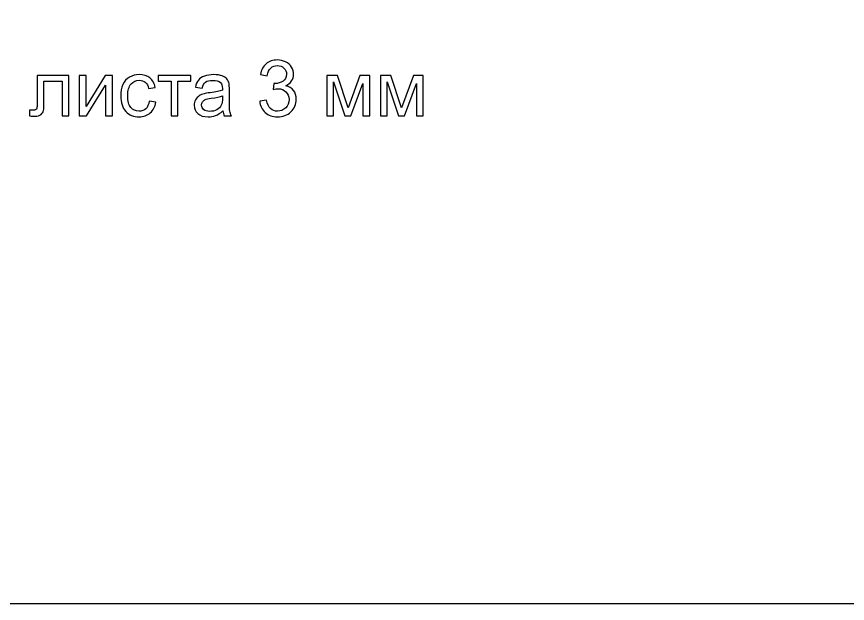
# Model space of a CAD drawing. Header units: centimetres. Extents: x -84 to 84, y -59 to 59.
# Drawn here: x -64.15 to -42.81, y -59.45 to -44.38 of the extents above; entities that cross this region are included whole.
import ezdxf

# ---------------------------------------------------------------- set-up
doc = ezdxf.new("R2010")
doc.units = ezdxf.units.CM
doc.header["$MEASUREMENT"] = 0
doc.layers.add('layer 1', color=7, linetype='Continuous')

msp = doc.modelspace()

# ---------------------------------------------------------------- linework, layer by layer
at = {"layer": 'layer 1', "color": 250}
msp.add_lwpolyline([(-84.1, -59.44999), (84.1, -59.44999), (84.1, 59.44999), (-84.1, 59.44999), (-84.1, -59.44999)], close=True, dxfattribs=at)
for points, knots in [([(-57.9041, -46.54831), (-57.9041, -46.54831), (-57.72799, -46.5243), (-57.72799, -46.5243), (-57.72799, -46.5243), (-57.70764, -46.62436), (-57.67362, -46.6964), (-57.62526, -46.74043), (-57.62526, -46.74043), (-57.57689, -46.78446), (-57.51752, -46.80647), (-57.44715, -46.80647), (-57.44715, -46.80647), (-57.36376, -46.80647), (-57.29338, -46.77779), (-57.23668, -46.72042), (-57.23668, -46.72042), (-57.17998, -46.66305), (-57.15163, -46.59201), (-57.15163, -46.50729), (-57.15163, -46.50729), (-57.15163, -46.42657), (-57.17798, -46.35986), (-57.23101, -46.30716), (-57.23101, -46.30716), (-57.28371, -46.2548), (-57.35075, -46.22845), (-57.43247, -46.22845), (-57.43247, -46.22845), (-57.46582, -46.22845), (-57.50718, -46.23512), (-57.55688, -46.24812), (-57.55688, -46.24812), (-57.55688, -46.24812), (-57.5372, -46.09403), (-57.5372, -46.09403), (-57.5372, -46.09403), (-57.52553, -46.09536), (-57.51585, -46.09603), (-57.50885, -46.09603), (-57.50885, -46.09603), (-57.43347, -46.09603), (-57.36609, -46.07635), (-57.30572, -46.03733), (-57.30572, -46.03733), (-57.24569, -45.9983), (-57.21567, -45.93826), (-57.21567, -45.85721), (-57.21567, -45.85721), (-57.21567, -45.79284), (-57.23768, -45.73947), (-57.28138, -45.69711), (-57.28138, -45.69711), (-57.32507, -45.65475), (-57.38144, -45.63374), (-57.45048, -45.63374), (-57.45048, -45.63374), (-57.51919, -45.63374), (-57.57623, -45.65542), (-57.62192, -45.69878), (-57.62192, -45.69878), (-57.66762, -45.74214), (-57.69697, -45.80718), (-57.70998, -45.8939), (-57.70998, -45.8939), (-57.70998, -45.8939), (-57.88609, -45.86188), (-57.88609, -45.86188), (-57.88609, -45.86188), (-57.86441, -45.74381), (-57.81571, -45.65209), (-57.73933, -45.58705), (-57.73933, -45.58705), (-57.66328, -45.522), (-57.56822, -45.48965), (-57.45482, -45.48965), (-57.45482, -45.48965), (-57.37677, -45.48965), (-57.30472, -45.50633), (-57.23902, -45.54002), (-57.23902, -45.54002), (-57.17297, -45.57337), (-57.12261, -45.61907), (-57.08792, -45.67677), (-57.08792, -45.67677), (-57.0529, -45.7348), (-57.03555, -45.79618), (-57.03555, -45.86122), (-57.03555, -45.86122), (-57.03555, -45.92292), (-57.05223, -45.97896), (-57.08525, -46.02966), (-57.08525, -46.02966), (-57.11861, -46.08035), (-57.16797, -46.12071), (-57.23301, -46.15073), (-57.23301, -46.15073), (-57.14829, -46.17008), (-57.08258, -46.21077), (-57.03555, -46.27247), (-57.03555, -46.27247), (-56.98886, -46.33385), (-56.96551, -46.41123), (-56.96551, -46.50362), (-56.96551, -46.50362), (-56.96551, -46.6287), (-57.01121, -46.7351), (-57.10226, -46.82215), (-57.10226, -46.82215), (-57.19365, -46.9092), (-57.30906, -46.95257), (-57.44848, -46.95257), (-57.44848, -46.95257), (-57.57422, -46.95257), (-57.67862, -46.91487), (-57.76168, -46.83983), (-57.76168, -46.83983), (-57.84506, -46.76478), (-57.89242, -46.66772), (-57.9041, -46.54831)], [0, 0, 0, 0, 0.03225806, 0.03225806, 0.03225806, 0.03225806, 0.06451613, 0.06451613, 0.06451613, 0.06451613, 0.09677419, 0.09677419, 0.09677419, 0.09677419, 0.12903226, 0.12903226, 0.12903226, 0.12903226, 0.16129032, 0.16129032, 0.16129032, 0.16129032, 0.19354839, 0.19354839, 0.19354839, 0.19354839, 0.22580645, 0.22580645, 0.22580645, 0.22580645, 0.25806452, 0.25806452, 0.25806452, 0.25806452, 0.29032258, 0.29032258, 0.29032258, 0.29032258, 0.32258065, 0.32258065, 0.32258065, 0.32258065, 0.35483871, 0.35483871, 0.35483871, 0.35483871, 0.38709677, 0.38709677, 0.38709677, 0.38709677, 0.41935484, 0.41935484, 0.41935484, 0.41935484, 0.4516129, 0.4516129, 0.4516129, 0.4516129, 0.48387097, 0.48387097, 0.48387097, 0.48387097, 0.51612903, 0.51612903, 0.51612903, 0.51612903, 0.5483871, 0.5483871, 0.5483871, 0.5483871, 0.58064516, 0.58064516, 0.58064516, 0.58064516, 0.61290323, 0.61290323, 0.61290323, 0.61290323, 0.64516129, 0.64516129, 0.64516129, 0.64516129, 0.67741935, 0.67741935, 0.67741935, 0.67741935, 0.70967742, 0.70967742, 0.70967742, 0.70967742, 0.74193548, 0.74193548, 0.74193548, 0.74193548, 0.77419355, 0.77419355, 0.77419355, 0.77419355, 0.80645161, 0.80645161, 0.80645161, 0.80645161, 0.83870968, 0.83870968, 0.83870968, 0.83870968, 0.87096774, 0.87096774, 0.87096774, 0.87096774, 0.90322581, 0.90322581, 0.90322581, 0.90322581, 0.93548387, 0.93548387, 0.93548387, 0.93548387, 1, 1, 1, 1]), ([(-63.61966, -45.8899), (-63.61966, -45.8899), (-62.80115, -45.8899), (-62.80115, -45.8899), (-62.80115, -45.8899), (-62.80115, -45.8899), (-62.80115, -46.92755), (-62.80115, -46.92755), (-62.80115, -46.92755), (-62.80115, -46.92755), (-62.97726, -46.92755), (-62.97726, -46.92755), (-62.97726, -46.92755), (-62.97726, -46.92755), (-62.97726, -46.03599), (-62.97726, -46.03599), (-62.97726, -46.03599), (-62.97726, -46.03599), (-63.44355, -46.03599), (-63.44355, -46.03599), (-63.44355, -46.03599), (-63.44355, -46.03599), (-63.44355, -46.55265), (-63.44355, -46.55265), (-63.44355, -46.55265), (-63.44355, -46.67306), (-63.44756, -46.75244), (-63.45523, -46.79113), (-63.45523, -46.79113), (-63.46323, -46.82949), (-63.48458, -46.86284), (-63.5196, -46.89153), (-63.5196, -46.89153), (-63.55496, -46.92021), (-63.60565, -46.93455), (-63.67203, -46.93455), (-63.67203, -46.93455), (-63.71306, -46.93455), (-63.76042, -46.93189), (-63.81378, -46.92688), (-63.81378, -46.92688), (-63.81378, -46.92688), (-63.81378, -46.78046), (-63.81378, -46.78046), (-63.81378, -46.78046), (-63.81378, -46.78046), (-63.73674, -46.78046), (-63.73674, -46.78046), (-63.73674, -46.78046), (-63.70038, -46.78046), (-63.67436, -46.77679), (-63.65869, -46.76912), (-63.65869, -46.76912), (-63.64301, -46.76178), (-63.63267, -46.74977), (-63.62734, -46.73343), (-63.62734, -46.73343), (-63.62233, -46.71708), (-63.61966, -46.66405), (-63.61966, -46.57433), (-63.61966, -46.57433), (-63.61966, -46.57433), (-63.61966, -45.8899), (-63.61966, -45.8899)], [0, 0, 0, 0, 0.05882353, 0.05882353, 0.05882353, 0.05882353, 0.11764706, 0.11764706, 0.11764706, 0.11764706, 0.17647059, 0.17647059, 0.17647059, 0.17647059, 0.23529412, 0.23529412, 0.23529412, 0.23529412, 0.29411765, 0.29411765, 0.29411765, 0.29411765, 0.35294118, 0.35294118, 0.35294118, 0.35294118, 0.41176471, 0.41176471, 0.41176471, 0.41176471, 0.47058824, 0.47058824, 0.47058824, 0.47058824, 0.52941176, 0.52941176, 0.52941176, 0.52941176, 0.58823529, 0.58823529, 0.58823529, 0.58823529, 0.64705882, 0.64705882, 0.64705882, 0.64705882, 0.70588235, 0.70588235, 0.70588235, 0.70588235, 0.76470588, 0.76470588, 0.76470588, 0.76470588, 0.82352941, 0.82352941, 0.82352941, 0.82352941, 0.88235294, 0.88235294, 0.88235294, 0.88235294, 1, 1, 1, 1]), ([(-62.53799, -45.8899), (-62.53799, -45.8899), (-62.36188, -45.8899), (-62.36188, -45.8899), (-62.36188, -45.8899), (-62.36188, -45.8899), (-62.36188, -46.68206), (-62.36188, -46.68206), (-62.36188, -46.68206), (-62.36188, -46.68206), (-61.87257, -45.8899), (-61.87257, -45.8899), (-61.87257, -45.8899), (-61.87257, -45.8899), (-61.68345, -45.8899), (-61.68345, -45.8899), (-61.68345, -45.8899), (-61.68345, -45.8899), (-61.68345, -46.92855), (-61.68345, -46.92855), (-61.68345, -46.92855), (-61.68345, -46.92855), (-61.85956, -46.92855), (-61.85956, -46.92855), (-61.85956, -46.92855), (-61.85956, -46.92855), (-61.85956, -46.14139), (-61.85956, -46.14139), (-61.85956, -46.14139), (-61.85956, -46.14139), (-62.3482, -46.92855), (-62.3482, -46.92855), (-62.3482, -46.92855), (-62.3482, -46.92855), (-62.53799, -46.92855), (-62.53799, -46.92855), (-62.53799, -46.92855), (-62.53799, -46.92855), (-62.53799, -45.8899), (-62.53799, -45.8899)], [0, 0, 0, 0, 0.09090909, 0.09090909, 0.09090909, 0.09090909, 0.18181818, 0.18181818, 0.18181818, 0.18181818, 0.27272727, 0.27272727, 0.27272727, 0.27272727, 0.36363636, 0.36363636, 0.36363636, 0.36363636, 0.45454545, 0.45454545, 0.45454545, 0.45454545, 0.54545455, 0.54545455, 0.54545455, 0.54545455, 0.63636364, 0.63636364, 0.63636364, 0.63636364, 0.72727273, 0.72727273, 0.72727273, 0.72727273, 0.81818182, 0.81818182, 0.81818182, 0.81818182, 1, 1, 1, 1]), ([(-60.74153, -46.54831), (-60.74153, -46.54831), (-60.56943, -46.57233), (-60.56943, -46.57233), (-60.56943, -46.57233), (-60.58844, -46.69073), (-60.63647, -46.78313), (-60.71418, -46.85017), (-60.71418, -46.85017), (-60.7919, -46.91721), (-60.88762, -46.95056), (-61.0007, -46.95056), (-61.0007, -46.95056), (-61.14245, -46.95056), (-61.25652, -46.9042), (-61.34258, -46.81148), (-61.34258, -46.81148), (-61.42896, -46.71875), (-61.47199, -46.586), (-61.47199, -46.41323), (-61.47199, -46.41323), (-61.47199, -46.30116), (-61.45331, -46.20343), (-61.41629, -46.11938), (-61.41629, -46.11938), (-61.37927, -46.03566), (-61.3229, -45.97262), (-61.24685, -45.93093), (-61.24685, -45.93093), (-61.17114, -45.8889), (-61.08875, -45.86789), (-60.99936, -45.86789), (-60.99936, -45.86789), (-60.88696, -45.86789), (-60.79457, -45.89624), (-60.72319, -45.95327), (-60.72319, -45.95327), (-60.65148, -46.01031), (-60.60545, -46.09136), (-60.58544, -46.19609), (-60.58544, -46.19609), (-60.58544, -46.19609), (-60.75554, -46.22211), (-60.75554, -46.22211), (-60.75554, -46.22211), (-60.77189, -46.1524), (-60.80057, -46.10003), (-60.84226, -46.06468), (-60.84226, -46.06468), (-60.88362, -46.02966), (-60.93365, -46.01198), (-60.99236, -46.01198), (-60.99236, -46.01198), (-61.08108, -46.01198), (-61.15312, -46.04366), (-61.20883, -46.10704), (-61.20883, -46.10704), (-61.26419, -46.17074), (-61.29188, -46.27081), (-61.29188, -46.40822), (-61.29188, -46.40822), (-61.29188, -46.54765), (-61.26519, -46.64871), (-61.21183, -46.71175), (-61.21183, -46.71175), (-61.15813, -46.77479), (-61.08842, -46.80647), (-61.0027, -46.80647), (-61.0027, -46.80647), (-60.93332, -46.80647), (-60.87562, -46.78546), (-60.82959, -46.7431), (-60.82959, -46.7431), (-60.78323, -46.70107), (-60.75387, -46.63603), (-60.74153, -46.54831)], [0, 0, 0, 0, 0.05, 0.05, 0.05, 0.05, 0.1, 0.1, 0.1, 0.1, 0.15, 0.15, 0.15, 0.15, 0.2, 0.2, 0.2, 0.2, 0.25, 0.25, 0.25, 0.25, 0.3, 0.3, 0.3, 0.3, 0.35, 0.35, 0.35, 0.35, 0.4, 0.4, 0.4, 0.4, 0.45, 0.45, 0.45, 0.45, 0.5, 0.5, 0.5, 0.5, 0.55, 0.55, 0.55, 0.55, 0.6, 0.6, 0.6, 0.6, 0.65, 0.65, 0.65, 0.65, 0.7, 0.7, 0.7, 0.7, 0.75, 0.75, 0.75, 0.75, 0.8, 0.8, 0.8, 0.8, 0.85, 0.85, 0.85, 0.85, 0.9, 0.9, 0.9, 0.9, 1, 1, 1, 1]), ([(-60.51138, -45.8899), (-60.51138, -45.8899), (-59.67086, -45.8899), (-59.67086, -45.8899), (-59.67086, -45.8899), (-59.67086, -45.8899), (-59.67086, -46.03599), (-59.67086, -46.03599), (-59.67086, -46.03599), (-59.67086, -46.03599), (-60.00307, -46.03599), (-60.00307, -46.03599), (-60.00307, -46.03599), (-60.00307, -46.03599), (-60.00307, -46.92855), (-60.00307, -46.92855), (-60.00307, -46.92855), (-60.00307, -46.92855), (-60.17918, -46.92855), (-60.17918, -46.92855), (-60.17918, -46.92855), (-60.17918, -46.92855), (-60.17918, -46.03599), (-60.17918, -46.03599), (-60.17918, -46.03599), (-60.17918, -46.03599), (-60.51138, -46.03599), (-60.51138, -46.03599), (-60.51138, -46.03599), (-60.51138, -46.03599), (-60.51138, -45.8899), (-60.51138, -45.8899)], [0, 0, 0, 0, 0.11111111, 0.11111111, 0.11111111, 0.11111111, 0.22222222, 0.22222222, 0.22222222, 0.22222222, 0.33333333, 0.33333333, 0.33333333, 0.33333333, 0.44444444, 0.44444444, 0.44444444, 0.44444444, 0.55555556, 0.55555556, 0.55555556, 0.55555556, 0.66666667, 0.66666667, 0.66666667, 0.66666667, 0.77777778, 0.77777778, 0.77777778, 0.77777778, 1, 1, 1, 1]), ([(-58.84668, -46.79847), (-58.91206, -46.85417), (-58.9751, -46.89319), (-59.03547, -46.91621), (-59.03547, -46.91621), (-59.09584, -46.93922), (-59.16055, -46.95056), (-59.22992, -46.95056), (-59.22992, -46.95056), (-59.34399, -46.95056), (-59.43172, -46.92288), (-59.49309, -46.86718), (-59.49309, -46.86718), (-59.55446, -46.81181), (-59.58514, -46.74077), (-59.58514, -46.65438), (-59.58514, -46.65438), (-59.58514, -46.60368), (-59.57347, -46.55732), (-59.55046, -46.51529), (-59.55046, -46.51529), (-59.52711, -46.47327), (-59.49676, -46.43991), (-59.4594, -46.41456), (-59.4594, -46.41456), (-59.42171, -46.38921), (-59.37968, -46.36987), (-59.33265, -46.35686), (-59.33265, -46.35686), (-59.29797, -46.34785), (-59.2456, -46.33918), (-59.17589, -46.33051), (-59.17589, -46.33051), (-59.0338, -46.31383), (-58.92873, -46.29349), (-58.86169, -46.27014), (-58.86169, -46.27014), (-58.86103, -46.24612), (-58.86069, -46.23078), (-58.86069, -46.22444), (-58.86069, -46.22444), (-58.86069, -46.15307), (-58.87737, -46.1027), (-58.91072, -46.07335), (-58.91072, -46.07335), (-58.95575, -46.03366), (-59.02279, -46.01398), (-59.11152, -46.01398), (-59.11152, -46.01398), (-59.19457, -46.01398), (-59.25594, -46.02865), (-59.2953, -46.05767), (-59.2953, -46.05767), (-59.33499, -46.08669), (-59.36401, -46.13806), (-59.38302, -46.2121), (-59.38302, -46.2121), (-59.38302, -46.2121), (-59.55513, -46.18809), (-59.55513, -46.18809), (-59.55513, -46.18809), (-59.53945, -46.11437), (-59.51377, -46.05467), (-59.47774, -46.00931), (-59.47774, -46.00931), (-59.44172, -45.96395), (-59.38969, -45.92926), (-59.32165, -45.90458), (-59.32165, -45.90458), (-59.25394, -45.88023), (-59.17489, -45.86789), (-59.0855, -45.86789), (-59.0855, -45.86789), (-58.99678, -45.86789), (-58.9244, -45.87823), (-58.8687, -45.89924), (-58.8687, -45.89924), (-58.81333, -45.92025), (-58.7723, -45.94627), (-58.74629, -45.97796), (-58.74629, -45.97796), (-58.72027, -46.00964), (-58.70193, -46.04967), (-58.69125, -46.09803), (-58.69125, -46.09803), (-58.68558, -46.12805), (-58.68258, -46.18208), (-58.68258, -46.2598), (-58.68258, -46.2598), (-58.68258, -46.2598), (-58.68258, -46.49328), (-58.68258, -46.49328), (-58.68258, -46.49328), (-58.68258, -46.65638), (-58.67891, -46.75944), (-58.67157, -46.80314), (-58.67157, -46.80314), (-58.66457, -46.84683), (-58.64989, -46.88852), (-58.62855, -46.92855), (-58.62855, -46.92855), (-58.62855, -46.92855), (-58.81266, -46.92855), (-58.81266, -46.92855), (-58.81266, -46.92855), (-58.83034, -46.89153), (-58.84168, -46.84817), (-58.84668, -46.79847)], [0, 0, 0, 0, 0.03571429, 0.03571429, 0.03571429, 0.03571429, 0.07142857, 0.07142857, 0.07142857, 0.07142857, 0.10714286, 0.10714286, 0.10714286, 0.10714286, 0.14285714, 0.14285714, 0.14285714, 0.14285714, 0.17857143, 0.17857143, 0.17857143, 0.17857143, 0.21428571, 0.21428571, 0.21428571, 0.21428571, 0.25, 0.25, 0.25, 0.25, 0.28571429, 0.28571429, 0.28571429, 0.28571429, 0.32142857, 0.32142857, 0.32142857, 0.32142857, 0.35714286, 0.35714286, 0.35714286, 0.35714286, 0.39285714, 0.39285714, 0.39285714, 0.39285714, 0.42857143, 0.42857143, 0.42857143, 0.42857143, 0.46428571, 0.46428571, 0.46428571, 0.46428571, 0.5, 0.5, 0.5, 0.5, 0.53571429, 0.53571429, 0.53571429, 0.53571429, 0.57142857, 0.57142857, 0.57142857, 0.57142857, 0.60714286, 0.60714286, 0.60714286, 0.60714286, 0.64285714, 0.64285714, 0.64285714, 0.64285714, 0.67857143, 0.67857143, 0.67857143, 0.67857143, 0.71428571, 0.71428571, 0.71428571, 0.71428571, 0.75, 0.75, 0.75, 0.75, 0.78571429, 0.78571429, 0.78571429, 0.78571429, 0.82142857, 0.82142857, 0.82142857, 0.82142857, 0.85714286, 0.85714286, 0.85714286, 0.85714286, 0.89285714, 0.89285714, 0.89285714, 0.89285714, 0.92857143, 0.92857143, 0.92857143, 0.92857143, 1, 1, 1, 1]), ([(-56.18102, -45.8899), (-56.18102, -45.8899), (-55.91019, -45.8899), (-55.91019, -45.8899), (-55.91019, -45.8899), (-55.91019, -45.8899), (-55.63568, -46.72109), (-55.63568, -46.72109), (-55.63568, -46.72109), (-55.63568, -46.72109), (-55.33183, -45.8899), (-55.33183, -45.8899), (-55.33183, -45.8899), (-55.33183, -45.8899), (-55.08034, -45.8899), (-55.08034, -45.8899), (-55.08034, -45.8899), (-55.08034, -45.8899), (-55.08034, -46.92855), (-55.08034, -46.92855), (-55.08034, -46.92855), (-55.08034, -46.92855), (-55.25645, -46.92855), (-55.25645, -46.92855), (-55.25645, -46.92855), (-55.25645, -46.92855), (-55.25645, -46.09236), (-55.25645, -46.09236), (-55.25645, -46.09236), (-55.25645, -46.09236), (-55.5623, -46.92855), (-55.5623, -46.92855), (-55.5623, -46.92855), (-55.5623, -46.92855), (-55.71974, -46.92855), (-55.71974, -46.92855), (-55.71974, -46.92855), (-55.71974, -46.92855), (-56.00892, -46.05234), (-56.00892, -46.05234), (-56.00892, -46.05234), (-56.00892, -46.05234), (-56.00892, -46.92855), (-56.00892, -46.92855), (-56.00892, -46.92855), (-56.00892, -46.92855), (-56.18102, -46.92855), (-56.18102, -46.92855), (-56.18102, -46.92855), (-56.18102, -46.92855), (-56.18102, -45.8899), (-56.18102, -45.8899)], [0, 0, 0, 0, 0.07142857, 0.07142857, 0.07142857, 0.07142857, 0.14285714, 0.14285714, 0.14285714, 0.14285714, 0.21428571, 0.21428571, 0.21428571, 0.21428571, 0.28571429, 0.28571429, 0.28571429, 0.28571429, 0.35714286, 0.35714286, 0.35714286, 0.35714286, 0.42857143, 0.42857143, 0.42857143, 0.42857143, 0.5, 0.5, 0.5, 0.5, 0.57142857, 0.57142857, 0.57142857, 0.57142857, 0.64285714, 0.64285714, 0.64285714, 0.64285714, 0.71428571, 0.71428571, 0.71428571, 0.71428571, 0.78571429, 0.78571429, 0.78571429, 0.78571429, 0.85714286, 0.85714286, 0.85714286, 0.85714286, 1, 1, 1, 1]), ([(-54.80516, -45.8899), (-54.80516, -45.8899), (-54.53433, -45.8899), (-54.53433, -45.8899), (-54.53433, -45.8899), (-54.53433, -45.8899), (-54.25982, -46.72109), (-54.25982, -46.72109), (-54.25982, -46.72109), (-54.25982, -46.72109), (-53.95597, -45.8899), (-53.95597, -45.8899), (-53.95597, -45.8899), (-53.95597, -45.8899), (-53.70448, -45.8899), (-53.70448, -45.8899), (-53.70448, -45.8899), (-53.70448, -45.8899), (-53.70448, -46.92855), (-53.70448, -46.92855), (-53.70448, -46.92855), (-53.70448, -46.92855), (-53.88059, -46.92855), (-53.88059, -46.92855), (-53.88059, -46.92855), (-53.88059, -46.92855), (-53.88059, -46.09236), (-53.88059, -46.09236), (-53.88059, -46.09236), (-53.88059, -46.09236), (-54.18644, -46.92855), (-54.18644, -46.92855), (-54.18644, -46.92855), (-54.18644, -46.92855), (-54.34388, -46.92855), (-54.34388, -46.92855), (-54.34388, -46.92855), (-54.34388, -46.92855), (-54.63306, -46.05234), (-54.63306, -46.05234), (-54.63306, -46.05234), (-54.63306, -46.05234), (-54.63306, -46.92855), (-54.63306, -46.92855), (-54.63306, -46.92855), (-54.63306, -46.92855), (-54.80516, -46.92855), (-54.80516, -46.92855), (-54.80516, -46.92855), (-54.80516, -46.92855), (-54.80516, -45.8899), (-54.80516, -45.8899)], [0, 0, 0, 0, 0.07142857, 0.07142857, 0.07142857, 0.07142857, 0.14285714, 0.14285714, 0.14285714, 0.14285714, 0.21428571, 0.21428571, 0.21428571, 0.21428571, 0.28571429, 0.28571429, 0.28571429, 0.28571429, 0.35714286, 0.35714286, 0.35714286, 0.35714286, 0.42857143, 0.42857143, 0.42857143, 0.42857143, 0.5, 0.5, 0.5, 0.5, 0.57142857, 0.57142857, 0.57142857, 0.57142857, 0.64285714, 0.64285714, 0.64285714, 0.64285714, 0.71428571, 0.71428571, 0.71428571, 0.71428571, 0.78571429, 0.78571429, 0.78571429, 0.78571429, 0.85714286, 0.85714286, 0.85714286, 0.85714286, 1, 1, 1, 1]), ([(-58.86069, -46.40822), (-58.92473, -46.43424), (-59.02079, -46.45625), (-59.14887, -46.47427), (-59.14887, -46.47427), (-59.22158, -46.48461), (-59.27295, -46.49628), (-59.30297, -46.50929), (-59.30297, -46.50929), (-59.33299, -46.5223), (-59.356, -46.54131), (-59.37235, -46.56599), (-59.37235, -46.56599), (-59.38869, -46.59101), (-59.39703, -46.61869), (-59.39703, -46.64938), (-59.39703, -46.64938), (-59.39703, -46.69574), (-59.37935, -46.73476), (-59.34366, -46.76578), (-59.34366, -46.76578), (-59.30797, -46.7968), (-59.25594, -46.81248), (-59.18756, -46.81248), (-59.18756, -46.81248), (-59.11985, -46.81248), (-59.05948, -46.7978), (-59.00645, -46.76812), (-59.00645, -46.76812), (-58.95375, -46.73876), (-58.91473, -46.69841), (-58.89004, -46.64737), (-58.89004, -46.64737), (-58.87103, -46.60768), (-58.86169, -46.54931), (-58.86169, -46.47226), (-58.86169, -46.47226), (-58.86169, -46.47226), (-58.86069, -46.40822), (-58.86069, -46.40822)], [0, 0, 0, 0, 0.09090909, 0.09090909, 0.09090909, 0.09090909, 0.18181818, 0.18181818, 0.18181818, 0.18181818, 0.27272727, 0.27272727, 0.27272727, 0.27272727, 0.36363636, 0.36363636, 0.36363636, 0.36363636, 0.45454545, 0.45454545, 0.45454545, 0.45454545, 0.54545455, 0.54545455, 0.54545455, 0.54545455, 0.63636364, 0.63636364, 0.63636364, 0.63636364, 0.72727273, 0.72727273, 0.72727273, 0.72727273, 0.81818182, 0.81818182, 0.81818182, 0.81818182, 1, 1, 1, 1])]:
    msp.add_open_spline(points, degree=3, knots=knots, dxfattribs=at)

doc.saveas('drawing.dxf')
